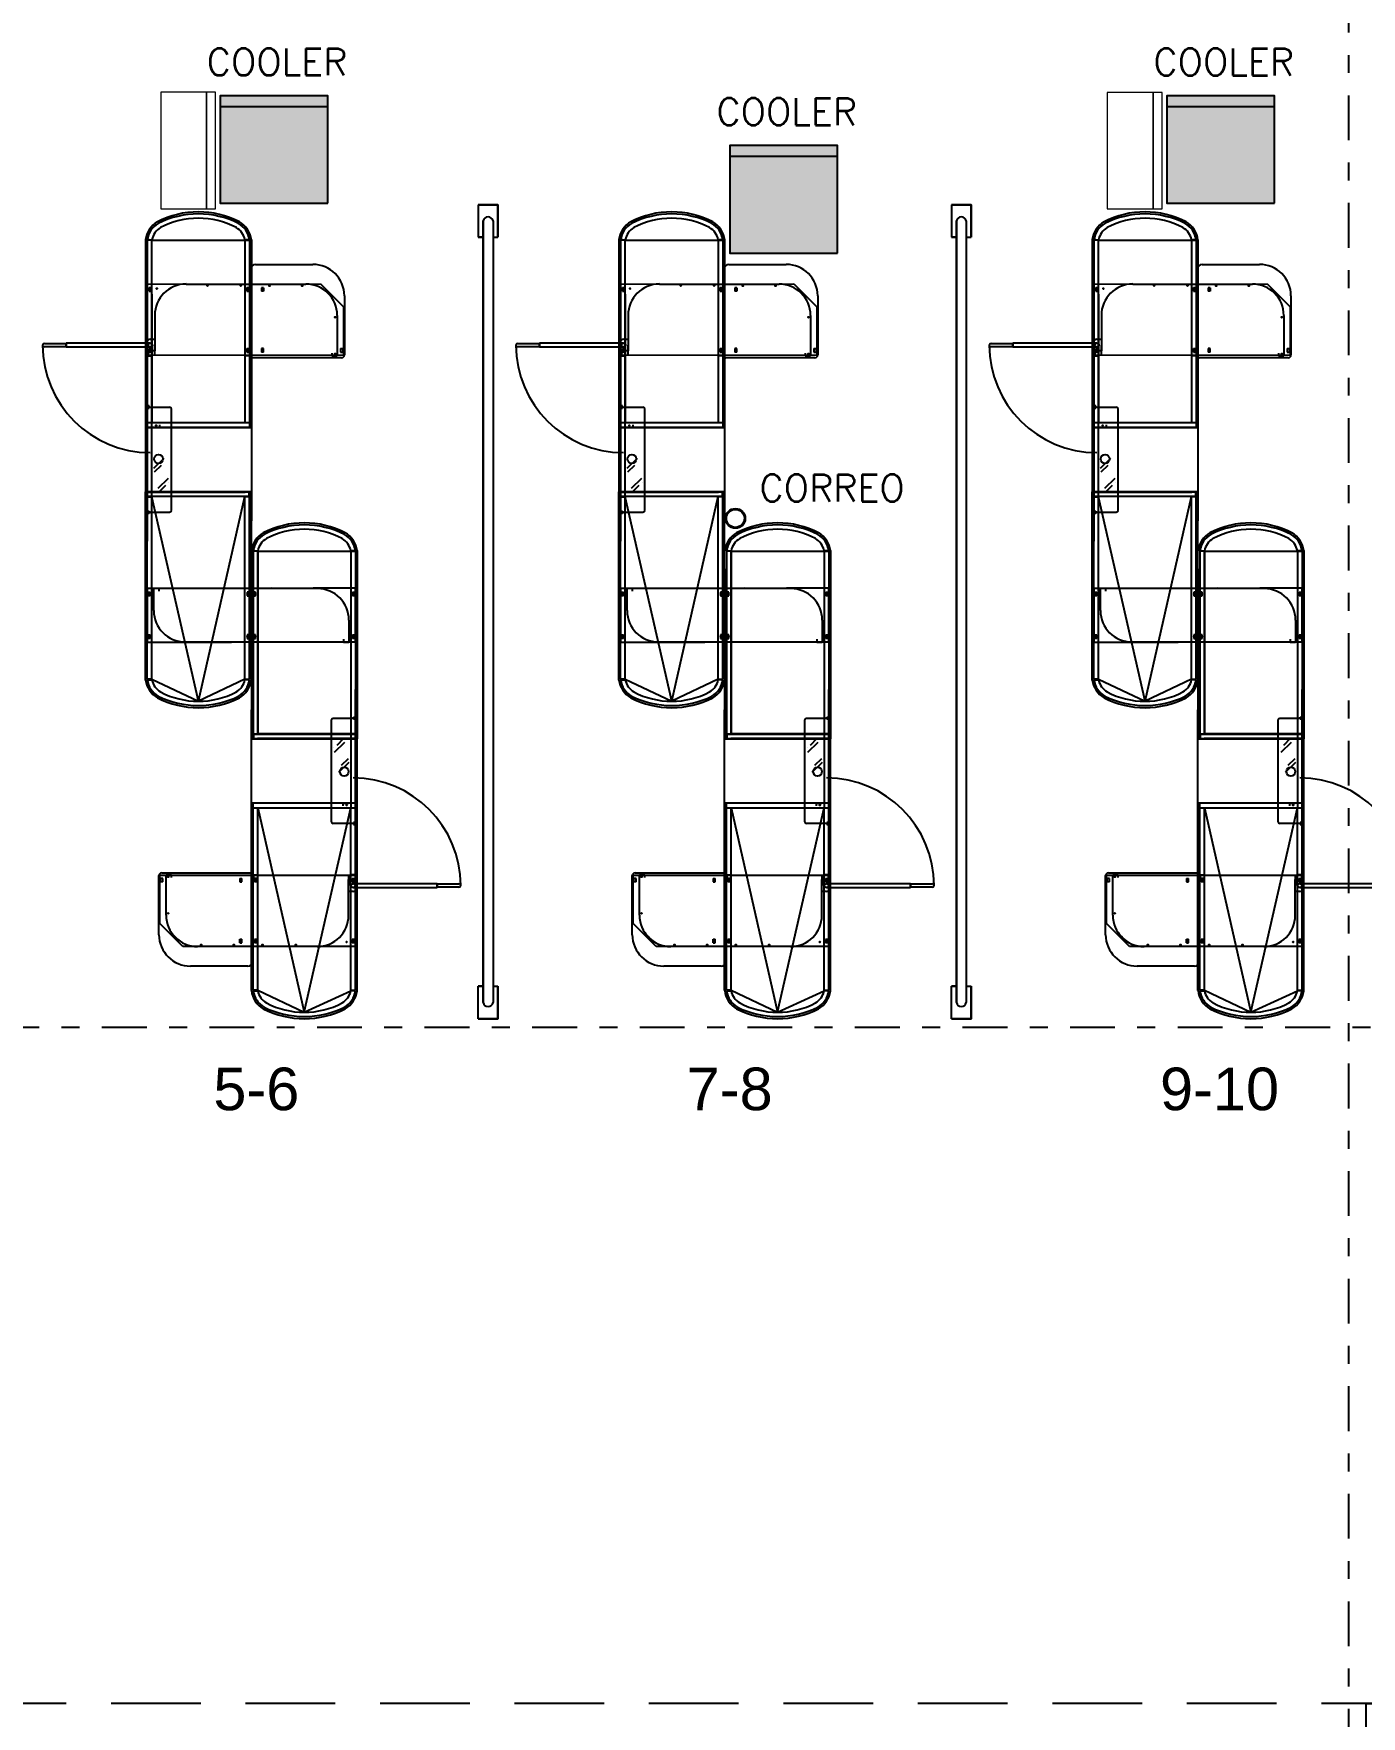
# Model space of a CAD drawing. Header units: millimetres. Extents: x 340 to 1003762, y 22 to 362022.
# Drawn here: x 412.82 to 420.22, y 38.5 to 47.89 of the extents above; entities that cross this region are included whole.
import ezdxf
from ezdxf.enums import TextEntityAlignment as Align
from ezdxf.xclip import XClip

# ---------------------------------------------------------------- set-up
doc = ezdxf.new("R2010")
doc.units = ezdxf.units.MM
doc.header["$XCLIPFRAME"] = 0
doc.linetypes.add('LSBB_P_002 - PLANTA 1° NIVEL SALA DE VENTAS$0$DASHDOT2', pattern=[0.5, 0.25, -0.125, 0, -0.125])
doc.linetypes.add('LSBB_P_002 - PLANTA 1° NIVEL SALA DE VENTAS$0$HIDDEN', pattern=[0.375, 0.25, -0.125])
for name, color, linetype in [('LSBB_P_002 - PLANTA 1° NIVEL SALA DE VENTAS$0$CENEFA', 6, 'LSBB_P_002 - PLANTA 1° NIVEL SALA DE VENTAS$0$HIDDEN'), ('LSBB_P_002 - PLANTA 1° NIVEL SALA DE VENTAS$0$E-CHECKOUT', 2, 'Continuous'), ('LSBB_P_002 - PLANTA 1° NIVEL SALA DE VENTAS$0$E-MUE-GOND', 8, 'Continuous'), ('LSBB_P_002 - PLANTA 1° NIVEL SALA DE VENTAS$0$EJES', 8, 'LSBB_P_002 - PLANTA 1° NIVEL SALA DE VENTAS$0$DASHDOT2'), ('LSBB_P_002 - PLANTA 1° NIVEL SALA DE VENTAS$0$HATCH LIQUIDOS', 65, 'Continuous'), ('LSBB_P_002 - PLANTA 1° NIVEL SALA DE VENTAS$0$LETRERO', 2, 'Continuous'), ('XREF', 7, 'Continuous')]:
    doc.layers.add(name, color=color, linetype=linetype)
doc.layers.add('LSBB_P_002 - PLANTA 1° NIVEL SALA DE VENTAS$0$E-GONDOLAS CAJAS', color=1, linetype='Continuous', lineweight=5)
doc.styles.add('LSBB_P_002 - PLANTA 1° NIVEL SALA DE VENTAS$0$ROMANS', font='romans')
doc.styles.add('LSBB_P_002 - PLANTA 1° NIVEL SALA DE VENTAS$0$SANSSERIF', font='sas_____.pfb')
doc.styles.add('LSBB_P_002 - PLANTA 1° NIVEL SALA DE VENTAS$0$YUDICAD_ROMANS', font='romans.shx')

# ---------------------------------------------------------------- blocks, each defined once
blk = doc.blocks.new('LSBB_P_002 - PLANTA 1° NIVEL SALA DE VENTAS$0$CHECKOUT 450')
at = {"layer": 'LSBB_P_002 - PLANTA 1° NIVEL SALA DE VENTAS$0$E-CHECKOUT'}
for p, q in [((-0.2963, 1.9455), (-0.2963, 0.8969)), ((-0.2868, 1.949), (-0.2868, 0.3769)), ((-0.2768, 1.9432), (-0.2868, 1.9432)), ((-0.2868, 1.941), (-0.2868, 1.9432)), ((-0.2768, 1.9432), (-0.2868, 1.9432)), ((-0.2768, 1.942), (-0.2868, 1.942)), ((-0.2608, 1.941), (-0.2868, 1.941)), ((-0.2608, 1.941), (-0.2868, 1.941)), ((-0.2864, 1.9442), (-0.2614, 1.9442)), ((-0.2768, 1.9432), (-0.2768, 1.9442)), ((-0.2768, 1.9432), (-0.2768, 1.942)), ((0.2576, 1.941), (0.2836, 1.941)), ((0.2831, 1.9442), (0.2581, 1.9442)), ((0.2736, 1.9432), (0.2736, 1.9442)), ((0.2736, 1.9432), (0.2836, 1.9432)), ((0.2736, 1.9432), (0.2836, 1.9432)), ((0.2736, 1.9432), (0.2736, 1.942)), ((0.2836, 1.9432), (0.2736, 1.9432)), ((0.2836, 1.9432), (0.2736, 1.9432)), ((0.2736, 1.942), (0.2836, 1.942)), ((0.2836, 1.9432), (0.2836, 0.8969)), ((0.2936, 1.9432), (0.2936, 0.8969)), ((-0.2831, 1.6968), (0.6795, 1.6973)), ((-0.0703, 1.6968), (0.5973, 1.6968)), ((0.6795, 1.6973), (0.8078, 1.569)), ((-0.2763, 1.6773), (-0.2643, 1.6773)), ((-0.2763, 1.6773), (-0.2763, 1.6573)), ((-0.2763, 1.6673), (-0.2643, 1.6673)), ((-0.2763, 1.6573), (-0.2643, 1.6573)), ((-0.2703, 1.6773), (-0.2703, 1.6573)), ((-0.2643, 1.6773), (-0.2643, 1.6573)), ((-0.2608, 1.641), (-0.2608, 0.9231)), ((0.2576, 1.641), (0.2576, 0.9231)), ((0.2683, 1.6773), (0.2803, 1.6773)), ((0.2683, 1.6773), (0.2683, 1.6573)), ((0.2683, 1.6573), (0.2803, 1.6573)), ((0.2803, 1.6773), (0.2803, 1.6573)), ((0.3623, 1.6768), (0.3503, 1.6768)), ((0.3503, 1.6768), (0.3503, 1.6568)), ((0.3623, 1.6568), (0.3503, 1.6568)), ((0.3623, 1.6768), (0.3623, 1.6568)), ((0.8123, 1.6313), (0.8123, 1.3013)), ((0.7723, 1.5218), (0.7723, 1.2968)), ((0.8078, 1.569), (0.8078, 1.2963)), ((-0.2716, 1.3168), (-0.2831, 1.3168)), ((-0.2716, 1.3158), (-0.2831, 1.3158)), ((-0.2826, 1.3246), (-0.2571, 1.3246)), ((-0.2826, 1.3246), (-0.2826, 1.2981)), ((-0.2763, 1.3368), (-0.2763, 1.3168)), ((-0.2643, 1.3368), (-0.2763, 1.3368)), ((-0.2643, 1.3168), (-0.2763, 1.3168)), ((-0.2643, 1.3368), (-0.2643, 1.3168)), ((0.2861, 1.3246), (0.2613, 1.3246)), ((0.2683, 1.3168), (0.2683, 1.3368)), ((0.2683, 1.3368), (0.2803, 1.3368)), ((0.2683, 1.3168), (0.2803, 1.3168)), ((0.2803, 1.3368), (0.2803, 1.3168)), ((0.2861, 1.3246), (0.2861, 1.2981)), ((0.2861, 1.2981), (0.2861, 1.3231)), ((0.3503, 1.3368), (0.3503, 1.3168)), ((0.3623, 1.3368), (0.3503, 1.3368)), ((0.3623, 1.3168), (0.3503, 1.3168)), ((0.3623, 1.3168), (0.3623, 1.3368)), ((0.7913, 1.3368), (0.7913, 1.3168)), ((0.7913, 1.3368), (0.8033, 1.3368)), ((0.7913, 1.3168), (0.8033, 1.3168)), ((0.8033, 1.3368), (0.8033, 1.3168)), ((-0.2831, 1.2981), (-0.2594, 1.2981)), ((-0.2831, 1.2968), (-0.2571, 1.2968)), ((-0.2826, 1.3015), (0.8123, 1.301)), ((-0.2594, 1.2968), (-0.2594, 1.2981)), ((0.2623, 1.2968), (0.2623, 1.2981)), ((0.2861, 1.2981), (0.2623, 1.2981)), ((0.2873, 1.2968), (0.2623, 1.2968)), ((0.2973, 1.2968), (0.2873, 1.2968)), ((0.7973, 1.2863), (0.3023, 1.2863)), ((0.7423, 1.3118), (0.7423, 1.2968)), ((0.7423, 1.2968), (0.7723, 1.2968)), ((0.2824, 0.9231), (-0.2964, 0.9231)), ((-0.2964, 0.8969), (0.2936, 0.8969)), ((-0.2868, 0.8504), (-0.2868, 0.2634)), ((-0.2841, 0.8981), (0.2836, 0.8981)), ((-0.2608, -0.5073), (-0.2608, 0.9231)), ((-0.219, 0.8969), (-0.249, 0.8969)), ((-0.219, 0.9119), (-0.219, 0.8969)), ((-0.2208, 0.5377), (-0.1826, 0.5759)), ((-0.2964, 0.5381), (0.18, 0.5381)), ((0.2936, 0.5119), (-0.2964, 0.5119)), ((-0.2963, -0.5118), (-0.2963, 0.5381)), ((-0.2868, 0.5381), (-0.2608, 0.5381)), ((-0.2868, -0.5095), (-0.2868, 0.5381)), ((-0.2868, 0.5369), (-0.2631, 0.5369)), ((-0.2863, 0.5104), (-0.2863, 0.5369)), ((-0.2863, 0.5104), (-0.2608, 0.5104)), ((-0.2841, 0.5369), (0.2586, 0.5369)), ((-0.2631, 0.5381), (-0.2631, 0.5369)), ((0.2576, -0.5073), (0.2576, 0.5119)), ((0.2824, 0.5104), (0.2576, 0.5104)), ((0.2586, 0.5381), (0.2586, 0.5369)), ((0.2836, 0.5381), (0.2586, 0.5381)), ((0.2824, 0.5369), (0.2586, 0.5369)), ((0.2824, 0.5369), (0.2824, 0.5119)), ((0.2824, 0.5104), (0.2824, 0.5369)), ((0.2936, 0.5381), (0.2836, 0.5381)), ((0.2836, -0.5095), (0.2836, 0.5381)), ((0.2936, -0.5095), (0.2936, 0.5381)), ((0.3036, 0.2086), (0.3036, -0.839)), ((0.3036, 0.2086), (0.3136, 0.2086)), ((0.3036, 0.2086), (0.3136, 0.2086)), ((0.3136, 0.2086), (0.3036, 0.2086)), ((0.3136, 0.2086), (0.3036, 0.2086)), ((0.3136, 0.2073), (0.3036, 0.2073)), ((0.3296, 0.2063), (0.3036, 0.2063)), ((0.3041, 0.2096), (0.3291, 0.2096)), ((0.3136, 0.2086), (0.3136, 0.2096)), ((0.3136, 0.2086), (0.3136, 0.2073)), ((0.3296, 0.2063), (0.3296, -0.8128)), ((0.8481, 0.2063), (0.8741, 0.2063)), ((0.8481, 0.2063), (0.8741, 0.2063)), ((0.8481, 0.2063), (0.8481, -1.224)), ((0.8736, 0.2096), (0.8486, 0.2096)), ((0.8641, 0.2086), (0.8641, 0.2096)), ((0.8641, 0.2086), (0.8741, 0.2086)), ((0.8641, 0.2086), (0.8641, 0.2073)), ((0.8641, 0.2086), (0.8741, 0.2086)), ((0.8641, 0.2073), (0.8741, 0.2073)), ((0.8741, 0.2063), (0.8741, 0.2086)), ((0.8741, 0.2086), (0.8741, -0.839)), ((0.8835, 0.2109), (0.8835, -0.839)), ((0.2936, 0.1086), (0.2936, -0.839)), ((-0.2868, 0), (0.2868, 0)), ((-0.2503, -0.1241), (-0.2503, 0)), ((0.3005, 0), (0.6391, 0)), ((0.8741, 0), (0.6391, 0)), ((-0.2818, -0.0415), (-0.2818, -0.0215)), ((-0.2818, -0.0215), (-0.2698, -0.0215)), ((-0.2818, -0.0315), (-0.2698, -0.0315)), ((-0.2698, -0.0415), (-0.2818, -0.0415)), ((-0.2758, -0.0215), (-0.2758, -0.0415)), ((-0.2698, -0.0215), (-0.2698, -0.0415)), ((-0.2203, -0.0013), (-0.2503, -0.0013)), ((-0.2203, -0.0162), (-0.2203, -0.0013)), ((0.2818, -0.0215), (0.2698, -0.0215)), ((0.2698, -0.0215), (0.2698, -0.0415)), ((0.2818, -0.0315), (0.2698, -0.0315)), ((0.2698, -0.0415), (0.2818, -0.0415)), ((0.2758, -0.0215), (0.2758, -0.0415)), ((0.2818, -0.0415), (0.2818, -0.0215)), ((0.3175, -0.0215), (0.3055, -0.0215)), ((0.3055, -0.0215), (0.3055, -0.0415)), ((0.3055, -0.0415), (0.3175, -0.0415)), ((0.3175, -0.0415), (0.3175, -0.0215)), ((0.8571, -0.0215), (0.8691, -0.0215)), ((0.8571, -0.0415), (0.8571, -0.0215)), ((0.8691, -0.0415), (0.8571, -0.0415)), ((0.8691, -0.0215), (0.8691, -0.0415)), ((0.8376, -0.1768), (0.8376, -0.3009)), ((-0.2818, -0.2794), (-0.2818, -0.2594)), ((-0.2818, -0.2594), (-0.2698, -0.2594)), ((-0.2698, -0.2794), (-0.2818, -0.2794)), ((-0.2698, -0.2594), (-0.2698, -0.2794)), ((0.2818, -0.2594), (0.2698, -0.2594)), ((0.2698, -0.2594), (0.2698, -0.2794)), ((0.2698, -0.2794), (0.2818, -0.2794)), ((0.2818, -0.2794), (0.2818, -0.2594)), ((0.3175, -0.2594), (0.3055, -0.2594)), ((0.3055, -0.2594), (0.3055, -0.2794)), ((0.3055, -0.2694), (0.3175, -0.2694)), ((0.3055, -0.2794), (0.3175, -0.2794)), ((0.3115, -0.2794), (0.3115, -0.2594)), ((0.3175, -0.2794), (0.3175, -0.2594)), ((0.8571, -0.2594), (0.8691, -0.2594)), ((0.8571, -0.2794), (0.8571, -0.2594)), ((0.8691, -0.2694), (0.8571, -0.2694)), ((0.8691, -0.2794), (0.8571, -0.2794)), ((0.8631, -0.2794), (0.8631, -0.2594)), ((0.8691, -0.2594), (0.8691, -0.2794)), ((-0.2868, -0.3009), (-0.0518, -0.3009)), ((0.2868, -0.3009), (-0.0518, -0.3009)), ((0.8741, -0.3009), (0.3005, -0.3009)), ((0.8076, -0.2846), (0.8076, -0.2996)), ((0.8076, -0.2996), (0.8376, -0.2996)), ((-0.2868, -0.5073), (-0.2868, -0.5095)), ((-0.2608, -0.5073), (-0.2868, -0.5073)), ((-0.2608, -0.5073), (-0.2868, -0.5073)), ((-0.2768, -0.5083), (-0.2868, -0.5083)), ((-0.2768, -0.5095), (-0.2868, -0.5095)), ((-0.2768, -0.5095), (-0.2868, -0.5095)), ((-0.2864, -0.5105), (-0.2614, -0.5105)), ((-0.2768, -0.5095), (-0.2768, -0.5083)), ((-0.2768, -0.5095), (-0.2768, -0.5105)), ((0.2576, -0.5073), (0.2836, -0.5073)), ((0.2831, -0.5105), (0.2581, -0.5105)), ((0.2736, -0.5083), (0.2836, -0.5083)), ((0.2736, -0.5095), (0.2736, -0.5083)), ((0.2836, -0.5095), (0.2736, -0.5095)), ((0.2836, -0.5095), (0.2736, -0.5095)), ((0.2736, -0.5095), (0.2836, -0.5095)), ((0.2736, -0.5095), (0.2836, -0.5095)), ((0.2736, -0.5095), (0.2736, -0.5105)), ((0.8741, -1.1512), (0.8741, -0.5642)), ((0.8741, -2.2419), (0.8741, -0.6777)), ((0.2936, -0.8128), (0.8836, -0.8128)), ((0.2936, -0.839), (0.3036, -0.839)), ((0.3036, -0.839), (0.3286, -0.839)), ((0.3049, -0.8113), (0.3296, -0.8113)), ((0.3049, -0.8113), (0.3049, -0.8378)), ((0.3049, -0.8378), (0.3049, -0.8128)), ((0.3049, -0.8378), (0.3286, -0.8378)), ((0.8713, -0.8378), (0.3286, -0.8378)), ((0.3286, -0.839), (0.3286, -0.8378)), ((0.8836, -0.839), (0.4072, -0.839)), ((0.8836, -1.1977), (0.2936, -1.1978)), ((0.2936, -2.2441), (0.2936, -1.1978)), ((0.3036, -2.2441), (0.3036, -1.1978)), ((0.8713, -1.199), (0.3036, -1.199)), ((0.8835, -2.2465), (0.8835, -1.1977)), ((0.3049, -1.224), (0.8836, -1.224)), ((0.3296, -2.2419), (0.3296, -1.224)), ((0.8481, -2.2419), (0.8481, -1.224)), ((-0.2064, -1.5873), (0.2886, -1.5873)), ((0.8736, -1.6024), (-0.2214, -1.6019)), ((-0.2214, -1.9323), (-0.2214, -1.6023)), ((-0.2169, -1.87), (-0.2169, -1.5973)), ((-0.2124, -1.6378), (-0.2124, -1.6178)), ((-0.2004, -1.6178), (-0.2124, -1.6178)), ((-0.2004, -1.6378), (-0.2124, -1.6378)), ((-0.2004, -1.6378), (-0.2004, -1.6178)), ((-0.1814, -1.8228), (-0.1814, -1.5978)), ((-0.1514, -1.5978), (-0.1814, -1.5978)), ((-0.1514, -1.6128), (-0.1514, -1.5978)), ((0.2286, -1.6178), (0.2286, -1.6378)), ((0.2286, -1.6178), (0.2406, -1.6178)), ((0.2286, -1.6378), (0.2406, -1.6378)), ((0.2406, -1.6378), (0.2406, -1.6178)), ((0.2936, -1.5978), (0.3036, -1.5978)), ((0.3036, -1.5978), (0.3286, -1.5978)), ((0.3049, -1.599), (0.3286, -1.599)), ((0.3049, -1.6255), (0.3049, -1.599)), ((0.3049, -1.599), (0.3049, -1.624)), ((0.3049, -1.6255), (0.3296, -1.6255)), ((0.3106, -1.6378), (0.3106, -1.6178)), ((0.3226, -1.6178), (0.3106, -1.6178)), ((0.3226, -1.6378), (0.3106, -1.6378)), ((0.3226, -1.6178), (0.3226, -1.6378)), ((0.3286, -1.5978), (0.3286, -1.599)), ((0.8741, -1.5978), (0.8481, -1.5978)), ((0.8736, -1.6255), (0.8481, -1.6255)), ((0.8503, -1.5978), (0.8503, -1.599)), ((0.8741, -1.599), (0.8503, -1.599)), ((0.8552, -1.6178), (0.8672, -1.6178)), ((0.8552, -1.6378), (0.8552, -1.6178)), ((0.8552, -1.6378), (0.8672, -1.6378)), ((0.8672, -1.6378), (0.8672, -1.6178)), ((0.8736, -1.6255), (0.8736, -1.599)), ((-0.0886, -1.9983), (-0.2169, -1.87)), ((0.2286, -1.9578), (0.2406, -1.9578)), ((0.2286, -1.9778), (0.2286, -1.9578)), ((0.2406, -1.9778), (0.2406, -1.9578)), ((0.2936, -1.8802), (0.2936, -1.9302)), ((0.3226, -1.9583), (0.3106, -1.9583)), ((0.3106, -1.9783), (0.3106, -1.9583)), ((0.3226, -1.9783), (0.3226, -1.9583)), ((0.8672, -1.9583), (0.8552, -1.9583)), ((0.8552, -1.9783), (0.8552, -1.9583)), ((0.8672, -1.9683), (0.8552, -1.9683)), ((0.8612, -1.9783), (0.8612, -1.9583)), ((0.8672, -1.9783), (0.8672, -1.9583)), ((0.8741, -1.9978), (-0.0886, -1.9983)), ((0.6612, -1.9978), (-0.0064, -1.9978)), ((0.2286, -1.9778), (0.2406, -1.9778)), ((0.2936, -1.9951), (0.2936, -2.0451)), ((0.3226, -1.9783), (0.3106, -1.9783)), ((0.8672, -1.9783), (0.8552, -1.9783)), ((0.3296, -2.2419), (0.3036, -2.2419)), ((0.3136, -2.2429), (0.3036, -2.2429)), ((0.3136, -2.2441), (0.3036, -2.2441)), ((0.3136, -2.2441), (0.3036, -2.2441)), ((0.3036, -2.2441), (0.3136, -2.2441)), ((0.3036, -2.2441), (0.3136, -2.2441)), ((0.3041, -2.2451), (0.3291, -2.2451)), ((0.3136, -2.2441), (0.3136, -2.2429)), ((0.3136, -2.2441), (0.3136, -2.2451)), ((0.8481, -2.2419), (0.8741, -2.2419)), ((0.8481, -2.2419), (0.8741, -2.2419)), ((0.8736, -2.2451), (0.8486, -2.2451)), ((0.8641, -2.2429), (0.8741, -2.2429)), ((0.8641, -2.2441), (0.8641, -2.2429)), ((0.8641, -2.2441), (0.8741, -2.2441)), ((0.8641, -2.2441), (0.8641, -2.2451)), ((0.8641, -2.2441), (0.8741, -2.2441)), ((0.8741, -2.2419), (0.8741, -2.2441))]:
    blk.add_line(p, q, dxfattribs=at)
at = {"layer": 'LSBB_P_002 - PLANTA 1° NIVEL SALA DE VENTAS$0$E-CHECKOUT', "linetype": 'Continuous'}
for p, q in [((-0.2608, 1.941), (0.2576, 1.941)), ((-0.2453, 1.5223), (-0.2453, 1.3898)), ((-0.8608, 1.3663), (-0.7386, 1.3663)), ((-0.7386, 1.3473), (-0.8608, 1.3473)), ((-0.7386, 1.3458), (-0.7386, 1.3678)), ((-0.2703, 1.3678), (-0.7386, 1.3678)), ((-0.7386, 1.3663), (-0.7386, 1.3473)), ((-0.2703, 1.3458), (-0.7386, 1.3458)), ((-0.2903, 1.3438), (-0.2903, 1.3698)), ((-0.2703, 1.3898), (-0.2453, 1.3898)), ((-0.2703, 1.3898), (-0.2703, 1.3898)), ((-0.2453, 1.3238), (-0.2703, 1.3238)), ((-0.2453, 1.3898), (-0.2453, 1.3238)), ((-0.2453, 1.3015), (-0.2453, 1.3568)), ((-0.2964, 0.8969), (-0.2964, 0.3769)), ((0.2936, 0.8969), (0.2936, 0.3769)), ((0.2586, 0.5381), (-0.2964, 0.5381)), ((-0.2868, 0), (-0.2868, -0.3009)), ((0.2868, 0), (0.2868, -0.3009)), ((0.3005, -0.3009), (0.3005, 0)), ((0.8727, -0.0002), (0.4041, 0)), ((0.8741, -0.3009), (0.8741, 0)), ((0.6626, -0.0018), (0.3005, -0.0018)), ((-0.2854, -0.3007), (0.1832, -0.3009)), ((-0.0753, -0.2991), (0.2868, -0.2991)), ((0.2936, -1.1978), (0.2936, -0.6777)), ((0.8836, -1.1977), (0.8836, -0.6777)), ((0.3286, -0.839), (0.8836, -0.839)), ((0.8362, -1.6024), (0.8362, -1.6578)), ((0.8362, -1.6908), (0.8362, -1.6248)), ((0.8362, -1.6248), (0.8612, -1.6248)), ((0.8612, -1.6468), (1.3296, -1.6468)), ((0.8612, -1.6688), (1.3296, -1.6688)), ((0.8812, -1.6448), (0.8812, -1.6708)), ((1.3296, -1.6468), (1.3296, -1.6688)), ((1.3296, -1.6673), (1.3296, -1.6483)), ((1.3296, -1.6483), (1.4517, -1.6483)), ((1.4517, -1.6673), (1.3296, -1.6673)), ((0.8612, -1.6908), (0.8362, -1.6908)), ((0.8362, -1.8233), (0.8362, -1.6908)), ((0.8612, -1.6908), (0.8612, -1.6908)), ((0.2936, -1.9102), (0.2936, -1.8802))]:
    blk.add_line(p, q, dxfattribs=at)
at = {"layer": 'LSBB_P_002 - PLANTA 1° NIVEL SALA DE VENTAS$0$E-CHECKOUT', "ltscale": 0.1}
for p, q in [((0.3173, 1.8063), (0.6373, 1.8063)), ((0.2736, -2.1073), (-0.0464, -2.1073))]:
    blk.add_line(p, q, dxfattribs=at)
at = {"layer": 'LSBB_P_002 - PLANTA 1° NIVEL SALA DE VENTAS$0$E-CHECKOUT', "color": 8}
for p, q in [((-0.2868, 1.0169), (-0.2868, 1.0054)), ((-0.2753, 1.0169), (-0.2868, 1.0169)), ((-0.2753, 1.0159), (-0.2868, 1.0159)), ((-0.2868, 1.0054), (-0.2753, 1.0054)), ((-0.2772, 1.0104), (-0.1622, 1.0104)), ((-0.2753, 1.0054), (-0.2753, 1.0169)), ((-0.2753, 1.0054), (-0.2753, 1.0169)), ((-0.1522, 0.4346), (-0.1522, 1.0004)), ((-0.2505, 0.6705), (-0.1929, 0.726)), ((-0.2459, 0.6494), (-0.2077, 0.6876)), ((-0.2253, 0.5587), (-0.1677, 0.6143)), ((-0.1667, 0.5876), (-0.1667, 0.5876)), ((-0.2872, 0.4246), (-0.1611, 0.4246)), ((-0.2868, 0.4181), (-0.2868, 0.4296)), ((-0.2868, 0.4296), (-0.2753, 0.4296)), ((-0.2753, 0.4191), (-0.2868, 0.4191)), ((-0.2753, 0.4181), (-0.2868, 0.4181)), ((-0.2753, 0.4296), (-0.2753, 0.4181)), ((-0.2753, 0.4296), (-0.2753, 0.4181)), ((0.7395, -0.7355), (0.7395, -1.3012)), ((0.8745, -0.7255), (0.7483, -0.7255)), ((0.8626, -0.7305), (0.8626, -0.719)), ((0.8626, -0.7305), (0.8626, -0.719)), ((0.8626, -0.719), (0.8741, -0.719)), ((0.8626, -0.72), (0.8741, -0.72)), ((0.8741, -0.7305), (0.8626, -0.7305)), ((0.8741, -0.719), (0.8741, -0.7305)), ((0.808, -0.8386), (0.7699, -0.8768)), ((0.8736, -0.8113), (0.8481, -0.8113)), ((0.8741, -0.839), (0.8481, -0.839)), ((0.8503, -0.839), (0.8503, -0.8378)), ((0.8741, -0.8378), (0.8503, -0.8378)), ((0.8736, -0.8113), (0.8736, -0.8378)), ((0.7539, -0.8884), (0.7539, -0.8884)), ((0.8126, -0.8596), (0.755, -0.9152)), ((0.8377, -0.9713), (0.7801, -1.0269)), ((0.8332, -0.9503), (0.795, -0.9885)), ((0.8062, -1.1978), (0.8362, -1.1978)), ((0.8062, -1.2128), (0.8062, -1.1978)), ((0.8645, -1.3112), (0.7495, -1.3112)), ((0.8626, -1.3062), (0.8626, -1.3177)), ((0.8741, -1.3062), (0.8626, -1.3062)), ((0.8645, -1.3112), (0.8745, -1.3112)), ((0.8741, -1.3177), (0.8741, -1.3062)), ((0.8626, -1.3167), (0.8741, -1.3167)), ((0.8626, -1.3177), (0.8741, -1.3177))]:
    blk.add_line(p, q, dxfattribs=at)
at = {"layer": 'LSBB_P_002 - PLANTA 1° NIVEL SALA DE VENTAS$0$E-CHECKOUT', "color": 8, "linetype": 'Continuous'}
for p, q in [((-0.0016, -0.6303), (-0.2608, 0.5104)), ((-0.0016, -0.6303), (0.2576, 0.5119)), ((-0.2608, -0.5073), (-0.0016, -0.6303)), ((0.2576, -0.5073), (-0.0016, -0.6303)), ((0.3296, -1.224), (0.5889, -2.3649)), ((0.5889, -2.3649), (0.8481, -1.224)), ((0.3296, -2.2419), (0.5889, -2.3649)), ((0.5889, -2.3649), (0.8486, -2.2451))]:
    blk.add_line(p, q, dxfattribs=at)
at = {"layer": 'LSBB_P_002 - PLANTA 1° NIVEL SALA DE VENTAS$0$E-CHECKOUT', "linetype": 'Continuous'}
for points in [[(-0.2608, 1.941), (0.2576, 1.941), (0.2576, 0.9231), (-0.2608, 0.9231)], [(-0.2608, 1.941), (0.2576, 1.941), (0.2576, 0.9231), (-0.2608, 0.9231)], [(0.8481, -0.8115), (0.3296, -0.8115), (0.3296, 0.2063), (0.8481, 0.2063)], [(0.8481, -0.8115), (0.3296, -0.8115), (0.3296, 0.2063), (0.8481, 0.2063)]]:
    blk.add_lwpolyline(points, close=True, dxfattribs=at)
at = {"layer": 'LSBB_P_002 - PLANTA 1° NIVEL SALA DE VENTAS$0$E-CHECKOUT'}
for centre, radius in [((0.0497, 1.6883), 0.0025), ((0.2353, 1.6883), 0.0025), ((0.3953, 1.6878), 0.0025), ((0.5773, 1.6878), 0.0025), ((-0.2703, 1.6673), 0.0055), ((-0.2343, 1.6718), 0.0025), ((0.2748, 1.6673), 0.0055), ((0.7613, 1.5118), 0.0025), ((-0.2703, 1.3268), 0.0055), ((0.2748, 1.3268), 0.0055), ((0.7613, 1.3078), 0.0025), ((-0.238, 0.9079), 0.0025), ((-0.2758, -0.0315), 0.0055), ((0.2758, -0.0315), 0.0055), ((0.3115, -0.0315), 0.0055), ((0.8631, -0.0315), 0.0055), ((-0.2758, -0.2694), 0.0055), ((0.2758, -0.2694), 0.0055), ((0.3115, -0.2694), 0.0055), ((0.8631, -0.2694), 0.0055), ((-0.1704, -1.6088), 0.0025), ((0.3161, -1.6278), 0.0055), ((0.8612, -1.6278), 0.0055), ((-0.1704, -1.8128), 0.0025), ((0.3161, -1.9683), 0.0055), ((0.8252, -1.9728), 0.0025), ((0.8612, -1.9683), 0.0055), ((0.0136, -1.9888), 0.0025), ((0.1956, -1.9888), 0.0025), ((0.3556, -1.9893), 0.0025), ((0.5412, -1.9893), 0.0025)]:
    blk.add_circle(centre, radius, dxfattribs=at)
at = {"layer": 'LSBB_P_002 - PLANTA 1° NIVEL SALA DE VENTAS$0$E-CHECKOUT', "linetype": 'Continuous'}
for centre in [(-0.2703, 1.3568), (0.8612, -1.6578)]:
    blk.add_circle(centre, 0.011, dxfattribs=at)
at = {"layer": 'LSBB_P_002 - PLANTA 1° NIVEL SALA DE VENTAS$0$E-CHECKOUT', "color": 8}
for centre, radius in [((-0.2241, 0.7211), 0.025), ((0.8114, -1.022), 0.025), ((0.8252, -1.2088), 0.0025)]:
    blk.add_circle(centre, radius, dxfattribs=at)
at = {"layer": 'LSBB_P_002 - PLANTA 1° NIVEL SALA DE VENTAS$0$E-CHECKOUT'}
for centre, radius, start, end in [((-0.0016, 1.5995), 0.5, 62.78974, 117.21026), ((-0.0016, 1.5824), 0.5053, 63.73094, 116.26906), ((-0.1634, 1.928), 0.134, 119.90141, 172.49817), ((-0.1634, 1.928), 0.124, 119.90141, 172.49817), ((-0.1587, 1.9219), 0.105, 121.20062, 167.75138), ((-0.0016, 1.6092), 0.4548, 62.27991, 117.72009), ((0.1555, 1.9219), 0.105, 12.24862, 58.79938), ((0.1602, 1.928), 0.124, 7.50183, 60.09859), ((0.1593, 1.927), 0.1353, 6.86396, 59.96911), ((0.6373, 1.6313), 0.175, 0, 90), ((-0.0703, 1.5223), 0.175, 90, 180), ((0.5973, 1.5218), 0.175, 0, 90), ((0.3023, 1.3013), 0.015, 180, 270), ((0.7973, 1.3013), 0.015, 270, 0), ((0.428, 0.1924), 0.1353, 120.03089, 173.13604), ((0.427, 0.1934), 0.124, 119.90141, 172.49817), ((0.5889, -0.1351), 0.5, 62.78974, 117.21026), ((0.5889, -0.1522), 0.5053, 63.73094, 116.26906), ((0.5889, -0.1255), 0.4548, 62.27991, 117.72009), ((0.7507, 0.1934), 0.124, 7.50183, 60.09859), ((0.7507, 0.1934), 0.134, 7.50183, 60.09859), ((0.4317, 0.1873), 0.105, 121.20062, 167.75138), ((0.746, 0.1873), 0.105, 12.24862, 58.79938), ((0.6626, -0.1768), 0.175, 0, 90), ((-0.0753, -0.1241), 0.175, 180, 270), ((-0.1634, -0.4943), 0.134, 187.50183, 240.09859), ((-0.1634, -0.4943), 0.124, 187.50183, 240.09859), ((-0.1587, -0.4882), 0.105, 192.24862, 238.79938), ((0.1555, -0.4882), 0.105, 301.20062, 347.75138), ((0.1602, -0.4943), 0.124, 299.90141, 352.49817), ((0.1593, -0.4934), 0.1353, 300.03089, 353.13604), ((-0.0016, -0.1658), 0.5, 242.78974, 297.21026), ((-0.0016, -0.1487), 0.5053, 243.73094, 296.26906), ((-0.0016, -0.1755), 0.4548, 242.27991, 297.72009), ((-0.2064, -1.6023), 0.015, 90, 180), ((0.2886, -1.6023), 0.015, 0, 90), ((-0.0064, -1.8228), 0.175, 180, 270), ((0.6612, -1.8233), 0.175, 270, 0), ((-0.0464, -1.9323), 0.175, 180, 270), ((0.428, -2.228), 0.1353, 186.86396, 239.96911), ((0.427, -2.229), 0.124, 187.50183, 240.09859), ((0.4317, -2.2229), 0.105, 192.24862, 238.79938), ((0.746, -2.2229), 0.105, 301.20062, 347.75138), ((0.7507, -2.229), 0.124, 299.90141, 352.49817), ((0.7507, -2.229), 0.134, 299.90141, 352.49817), ((0.5889, -1.9005), 0.5, 242.78974, 297.21026), ((0.5889, -1.8833), 0.5053, 243.73094, 296.26906), ((0.5889, -1.9101), 0.4548, 242.27991, 297.72009)]:
    blk.add_arc(centre, radius, start, end, dxfattribs=at)
at = {"layer": 'LSBB_P_002 - PLANTA 1° NIVEL SALA DE VENTAS$0$E-CHECKOUT', "ltscale": 0.1}
for centre, start, end in [((0.3173, 1.7763), 90, 180), ((0.2736, -2.0773), 270, 0)]:
    blk.add_arc(centre, 0.03, start, end, dxfattribs=at)
at = {"layer": 'LSBB_P_002 - PLANTA 1° NIVEL SALA DE VENTAS$0$E-CHECKOUT', "linetype": 'Continuous'}
for centre, radius, start, end in [((-0.8608, 1.3568), 0.0095, 90, 270), ((-0.2703, 1.3568), 0.6, 180, 269.9878), ((-0.2703, 1.3698), 0.02, 90, 180), ((-0.2703, 1.3438), 0.02, 180, 270), ((0.8612, -1.6578), 0.6, 0, 89.9878), ((0.8612, -1.6448), 0.02, 0, 90), ((0.8612, -1.6708), 0.02, 270, 0), ((1.4517, -1.6578), 0.0095, 270, 90)]:
    blk.add_arc(centre, radius, start, end, dxfattribs=at)
at = {"layer": 'LSBB_P_002 - PLANTA 1° NIVEL SALA DE VENTAS$0$E-CHECKOUT', "color": 8}
for centre, start, end in [((-0.1622, 1.0004), 0, 90), ((-0.1622, 0.4346), 270, 0), ((0.7495, -0.7355), 90, 180), ((0.7495, -1.3012), 180, 270)]:
    blk.add_arc(centre, 0.01, start, end, dxfattribs=at)
blk = doc.blocks.new('LSBB_P_002 - PLANTA 1° NIVEL SALA DE VENTAS', base_point=(223.5696, 14.2202))
at = {"layer": 'LSBB_P_002 - PLANTA 1° NIVEL SALA DE VENTAS$0$HATCH LIQUIDOS'}
for points in [[(829.7473, 261.7636), (829.7473, 262.3636), (829.1473, 262.3636), (829.1473, 261.7636)], [(835.0269, 261.7633), (835.0269, 262.3633), (834.4269, 262.3633), (834.4269, 261.7633)], [(832.5901, 261.4856), (832.5901, 262.0856), (831.9901, 262.0856), (831.9901, 261.4856)]]:
    blk.add_hatch(color=256, dxfattribs=at).paths.add_polyline_path(points)
at = {"layer": 'LSBB_P_002 - PLANTA 1° NIVEL SALA DE VENTAS$0$CENEFA', "color": 7, "ltscale": 2}
blk.add_lwpolyline([(795.6145, 253.3956), (795.6145, 257.7156), (795.8395, 257.7156), (795.8395, 258.1556), (798.4273, 258.1556), (798.4273, 257.9171), (798.5795, 257.9171), (798.5795, 263.4156), (795.6945, 263.4156), (795.6945, 296.9256), (872.8295, 296.9256), (872.8295, 249.1906), (859.1489, 249.1906), (859.1489, 250.068), (855.8019, 250.068), (855.8019, 257.6795), (849.1846, 257.6795), (849.1846, 262.9554), (848.6586, 262.9554), (848.6586, 257.1295), (855.289, 257.1295), (855.289, 253.3956)], close=True, dxfattribs=at)
blk.add_lwpolyline([(855.289, 253.3956), (795.6145, 253.3956), (795.6145, 257.7156), (795.2145, 257.7156), (795.2145, 252.9956), (827.3395, 252.9956), (827.3395, 253.2156), (835.5395, 253.2156), (835.5395, 253.3956), (843.3395, 253.3956), (843.3392, 253.2726), (851.8144, 253.2725), (851.8049, 253.3156), (855.4424, 253.3156), (855.4519, 253.3226), (855.6019, 253.3226)], dxfattribs=at)
at = {"layer": 'LSBB_P_002 - PLANTA 1° NIVEL SALA DE VENTAS$0$E-CHECKOUT'}
for points in [[(830.5856, 261.7556), (830.6969, 261.7556), (830.6969, 261.5748)], [(830.5856, 261.7556), (830.5856, 261.5748)], [(830.5856, 261.7556), (830.5856, 261.5748)], [(830.6969, 261.5748), (830.6969, 261.7556), (830.5856, 261.7556)], [(833.2254, 261.7556), (833.3367, 261.7556), (833.3367, 261.5748)], [(833.2254, 261.7556), (833.2254, 261.5748)], [(833.2254, 261.7556), (833.2254, 261.5748)], [(833.3367, 261.5748), (833.3367, 261.7556), (833.2254, 261.7556)], [(830.6134, 257.3061), (830.6134, 261.6652), (830.6134, 257.3061)], [(830.6691, 261.6652), (830.6691, 257.3061)], [(830.6691, 261.6652), (830.6691, 257.3061)], [(833.2532, 257.3061), (833.2532, 261.6652), (833.2532, 257.3061)], [(833.3089, 261.6652), (833.3089, 257.3061)], [(833.3089, 261.6652), (833.3089, 257.3061)], [(830.5856, 261.5748), (830.6134, 261.5748), (830.5856, 261.5748)], [(830.6691, 261.5748), (830.6969, 261.5748)], [(830.6691, 261.5748), (830.6969, 261.5748)], [(833.2254, 261.5748), (833.2532, 261.5748), (833.2254, 261.5748)], [(833.3089, 261.5748), (833.3367, 261.5748)], [(833.3089, 261.5748), (833.3367, 261.5748)], [(830.5856, 257.2156), (830.6969, 257.2156), (830.6969, 257.3965)], [(830.5856, 257.2156), (830.5856, 257.3965)], [(830.5856, 257.3965), (830.6134, 257.3965), (830.5856, 257.3965)], [(830.5856, 257.2156), (830.5856, 257.3965)], [(830.6969, 257.3965), (830.6969, 257.2156), (830.5856, 257.2156)], [(830.6691, 257.3965), (830.6969, 257.3965)], [(830.6691, 257.3965), (830.6969, 257.3965)], [(833.2254, 257.2156), (833.3367, 257.2156), (833.3367, 257.3965)], [(833.2254, 257.2156), (833.2254, 257.3965)], [(833.2254, 257.3965), (833.2532, 257.3965), (833.2254, 257.3965)], [(833.2254, 257.2156), (833.2254, 257.3965)], [(833.3367, 257.3965), (833.3367, 257.2156), (833.2254, 257.2156)], [(833.3089, 257.3965), (833.3367, 257.3965)], [(833.3089, 257.3965), (833.3367, 257.3965)]]:
    blk.add_lwpolyline(points, dxfattribs=at)
at = {"layer": 'LSBB_P_002 - PLANTA 1° NIVEL SALA DE VENTAS$0$E-CHECKOUT', "color": 4}
for centre, start, end in [((830.6413, 261.6589), 12.87326, 167.12674), ((833.2811, 261.6589), 12.87326, 167.12674), ((830.6413, 257.3124), 192.87326, 347.12674), ((833.2811, 257.3124), 192.87326, 347.12674)]:
    blk.add_arc(centre, 0.0285, start, end, dxfattribs=at)
at = {"layer": 'LSBB_P_002 - PLANTA 1° NIVEL SALA DE VENTAS$0$E-GONDOLAS CAJAS'}
for points in [[(828.8157, 262.3824), (828.8157, 261.7324), (829.0711, 261.7324), (829.0711, 262.3824)], [(829.1211, 262.3824), (829.0711, 262.3824), (829.0711, 261.7324), (829.1211, 261.7324)], [(834.0953, 262.3821), (834.0953, 261.7321), (834.3507, 261.7321), (834.3507, 262.3821)], [(834.4007, 262.3821), (834.3507, 262.3821), (834.3507, 261.7321), (834.4007, 261.7321)]]:
    blk.add_lwpolyline(points, close=True, dxfattribs=at)
at = {"layer": 'LSBB_P_002 - PLANTA 1° NIVEL SALA DE VENTAS$0$E-MUE-GOND'}
for p, q in [((829.1473, 262.304), (829.7473, 262.304)), ((834.4269, 262.3037), (835.0269, 262.3037)), ((831.9901, 262.0259), (832.5901, 262.0259))]:
    blk.add_line(p, q, dxfattribs=at)
at = {"layer": 'LSBB_P_002 - PLANTA 1° NIVEL SALA DE VENTAS$0$E-MUE-GOND', "flags": 128}
for points in [[(829.7473, 261.7636), (829.7473, 262.3636), (829.1473, 262.3636), (829.1473, 261.7636)], [(835.0269, 261.7633), (835.0269, 262.3633), (834.4269, 262.3633), (834.4269, 261.7633)], [(832.5901, 261.4856), (832.5901, 262.0856), (831.9901, 262.0856), (831.9901, 261.4856)]]:
    blk.add_lwpolyline(points, close=True, dxfattribs=at)
at = {"layer": 'LSBB_P_002 - PLANTA 1° NIVEL SALA DE VENTAS$0$E-MUE-GOND'}
for radius in [0.055, 0.05]:
    blk.add_circle((832.0211, 260.0061, -4), radius, dxfattribs=at)
at = {"layer": 'LSBB_P_002 - PLANTA 1° NIVEL SALA DE VENTAS$0$EJES'}
for p, q in [((835.4395, 330.1656), (835.4395, 242.5191)), ((879.7376, 257.1656), (769.0572, 257.1656))]:
    blk.add_line(p, q, dxfattribs=at)
at = {"layer": 'LSBB_P_002 - PLANTA 1° NIVEL SALA DE VENTAS$0$E-CHECKOUT'}
for p in [(829.0277, 259.6161), (831.6675, 259.6161), (834.3073, 259.6161)]:
    blk.add_blockref('LSBB_P_002 - PLANTA 1° NIVEL SALA DE VENTAS$0$CHECKOUT 450', p, dxfattribs=at)
at = {"layer": 'LSBB_P_002 - PLANTA 1° NIVEL SALA DE VENTAS$0$E-MUE-GOND', "style": 'LSBB_P_002 - PLANTA 1° NIVEL SALA DE VENTAS$0$YUDICAD_ROMANS'}
for p in [(829.4646, 262.4774), (834.7442, 262.4771), (832.3074, 262.1994)]:
    blk.add_text('COOLER', height=0.15, dxfattribs=at).set_placement(p, align=Align.CENTER)
at = {"layer": 'LSBB_P_002 - PLANTA 1° NIVEL SALA DE VENTAS$0$E-MUE-GOND', "style": 'LSBB_P_002 - PLANTA 1° NIVEL SALA DE VENTAS$0$ROMANS'}
blk.add_text('CORREO', height=0.15, dxfattribs=at).set_placement((832.1556, 260.1011, 2))
at = {"layer": 'LSBB_P_002 - PLANTA 1° NIVEL SALA DE VENTAS$0$LETRERO', "style": 'LSBB_P_002 - PLANTA 1° NIVEL SALA DE VENTAS$0$SANSSERIF'}
for s, p in [('5-6', (829.1094, 256.634, 0.2233)), ('7-8', (831.7492, 256.634, 0.2233)), ('9-10', (834.389, 256.634, 0.2233))]:
    blk.add_text(s, height=0.23756, rotation=360, dxfattribs=at).set_placement(p, align=Align.BOTTOM_LEFT)

msp = doc.modelspace()

# ---------------------------------------------------------------- block references
at = {"layer": 'XREF'}
ref = msp.add_blockref('LSBB_P_002 - PLANTA 1° NIVEL SALA DE VENTAS', (-191.719, -200.5998), dxfattribs=at)
XClip(ref).set_block_clipping_path([(755.454857474, 236.6800249606), (887.3150098981, 333.6713636781)])

doc.saveas('drawing.dxf')
